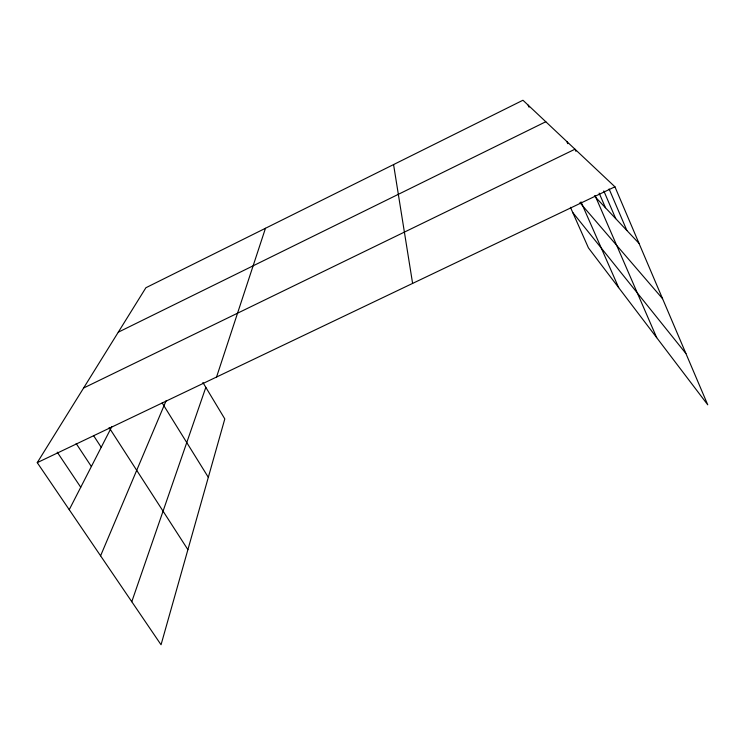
<?xml version="1.0" encoding="UTF-8"?>
<svg xmlns="http://www.w3.org/2000/svg" width="745" height="745" viewBox="0 0 745 745"><rect width="100%" height="100%" fill="white"/><g stroke="black" fill="none" stroke-linecap="round" stroke-linejoin="round"><path stroke-width="1.12" d="M216.553 377.026L265.471 228.277M131.781 601.718L205.825 387.363M100.584 555.817L166.088 400.791M69.238 509.701L111.862 426.55M202.901 382.502L224.804 418.913L161.05 644.76L37.25 462.645L145.89 287.738L522.953 100.24L614.932 186.799L707.75 404.805L588.448 247.908L570.437 207.306M118.269 332.205L545.796 121.742M83.608 388.015L574.972 149.205L575.894 151.309M37.25 462.645L614.932 186.799M594.417 196.019L639.024 243.392M579.899 202.659L662.566 298.68M572.728 212.474L685.912 353.521M57.235 452.159L80.739 487.249M76.167 443.517L91.365 466.519M93.609 435.667L101.218 447.317M109.115 427.555L187.898 549.652M162.168 402.943L208.321 477.312M528.121 105.11L529.052 107.206M580.998 201.876L618.667 287.644M566.861 141.559L567.783 143.692M595.097 195.6L656.699 337.662M599.138 193.095L605.48 207.762M603.813 190.934L615.733 218.658M609.093 188.941L626.871 230.484M393.574 164.571L412.609 283.407"/></g></svg>
